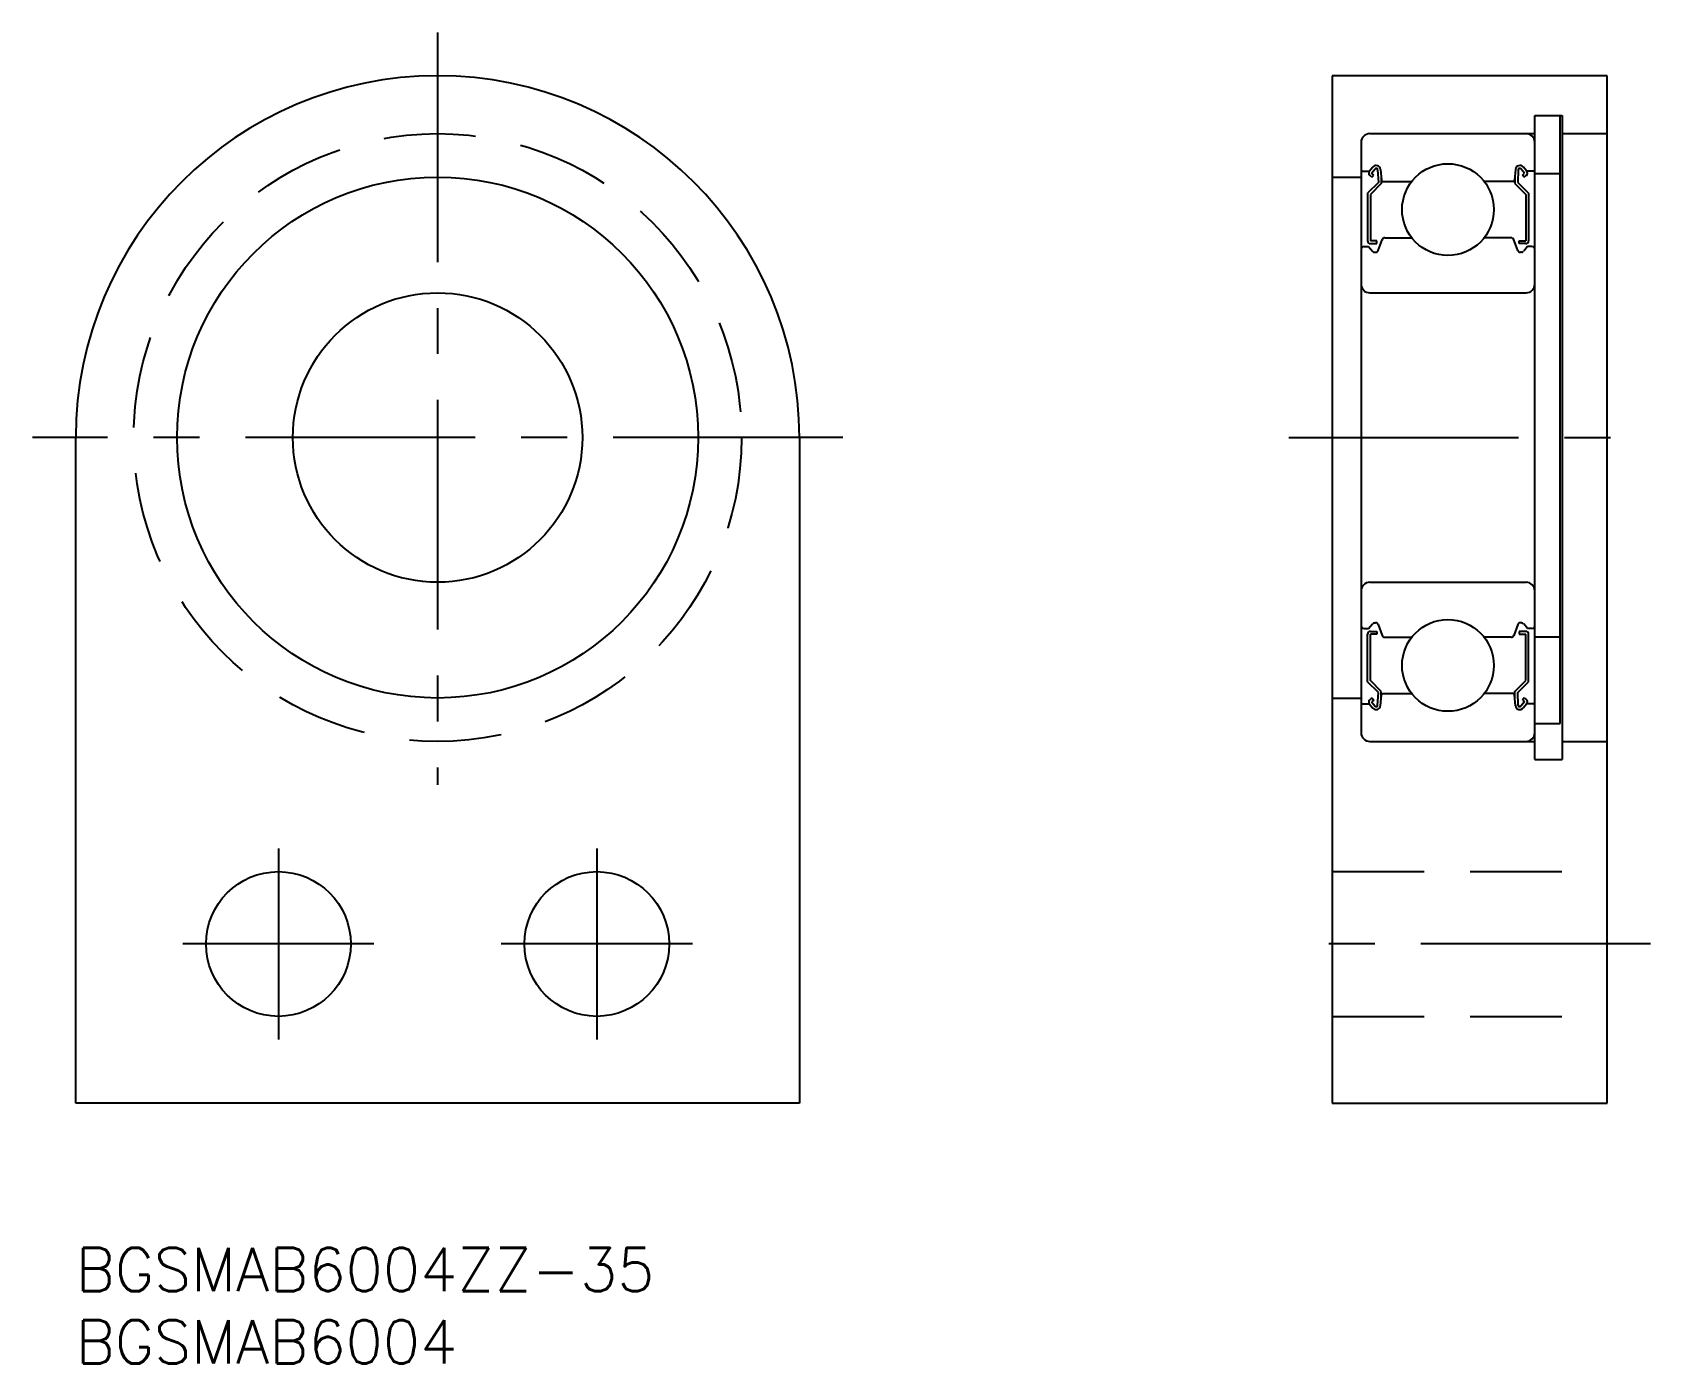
# Model space of a CAD drawing. Extents: x -3 to 109, y -8 to 84.
import ezdxf

# ---------------------------------------------------------------- set-up
doc = ezdxf.new("R2010")
doc.units = 0
doc.header["$LTSCALE"] = 0.5
doc.linetypes.add('CENTER', pattern=[50.8, 31.75, -6.35, 6.35, -6.35])
doc.linetypes.add('DASHED', pattern=[19.05, 12.7, -6.35])
for name, color, linetype in [('MSM_CENTER', 1, 'CENTER'), ('MSM_CONTINUOUS', 7, 'CONTINUOUS'), ('MSM_DASHED', 4, 'DASHED'), ('MSM_PART_NUMBER', 7, 'CONTINUOUS')]:
    doc.layers.add(name, color=color, linetype=linetype)
doc.styles.get("Standard").update_dxf_attribs({"font": 'txt.shx', "height": 3, "bigfont": 'bigfont.shx'})

# ---------------------------------------------------------------- blocks, each defined once
blk = doc.blocks.new('*U6')
at = {"layer": 'MSM_PART_NUMBER'}
blk.add_text('BGSMAB6004ZZ-35', height=3, dxfattribs=at).set_placement((0, -3))
blk = doc.blocks.new('*U7')
at = {"layer": 'MSM_PART_NUMBER'}
blk.add_text('BGSMAB6004', height=3, dxfattribs=at).set_placement((0, -8))

msp = doc.modelspace()

# ---------------------------------------------------------------- linework, layer by layer
at = {"layer": 'MSM_CENTER'}
for p, q in [((25, 84), (25, 32)), ((53, 56), (-3, 56)), ((83.81, 56), (108.81, 56)), ((14, 27.6), (14, 14.4)), ((36, 27.6), (36, 14.4)), ((20.6, 21), (7.4, 21)), ((42.6, 21), (29.4, 21)), ((108.81, 21), (83.81, 21))]:
    msp.add_line(p, q, dxfattribs=at)
at = {"layer": 'MSM_CONTINUOUS'}
for p, q in [((86.81, 81), (86.81, 10)), ((105.81, 81), (86.81, 81)), ((105.81, 10), (105.81, 81)), ((100.81, 33.75), (100.81, 78.25)), ((100.81, 78.25, 0.88), (102.71, 78.25, 0.88)), ((102.56, 36.24, 1.25), (102.56, 78.25, 1.25)), ((102.71, 78.25), (102.71, 33.75)), ((88.81, 76.4), (88.81, 35.6)), ((89.41, 77), (100.81, 77)), ((102.71, 77, 0.88), (105.81, 77, 0.88)), ((86.81, 74), (88.81, 74)), ((88.91, 74.4), (89.37, 74.4)), ((89.37, 74.4), (89.62, 74.7)), ((89.55, 73.99), (89.4, 74.12)), ((89.53, 74.27), (89.78, 74.57)), ((89.68, 74.14), (89.53, 74.27)), ((89.55, 73.99), (89.68, 74.14)), ((89.95, 74.51), (90, 73.63)), ((90.15, 74.53), (90.22, 73.79)), ((90.2, 74.02), (90.2, 73.55)), ((99.47, 74.53), (99.41, 73.79)), ((99.43, 74.02), (99.43, 73.55)), ((99.67, 74.51), (99.63, 73.63)), ((100.1, 74.27), (99.85, 74.57)), ((99.95, 74.14), (100.1, 74.27)), ((100.07, 73.99), (99.95, 74.14)), ((100.25, 74.4), (100, 74.7)), ((100.07, 73.99), (100.23, 74.12)), ((100.71, 74.4), (100.25, 74.4)), ((100.81, 74.25, 0.88), (102.56, 74.25, 0.88)), ((90, 73.63), (89.25, 72.88)), ((89.25, 72.88), (89.25, 69.6)), ((90.2, 73.55), (89.45, 72.8)), ((89.45, 72.8), (89.45, 69.6)), ((90.32, 73.7), (92.31, 73.7)), ((99.31, 73.7), (97.32, 73.7)), ((99.43, 73.55), (100.18, 72.8)), ((99.63, 73.63), (100.38, 72.88)), ((100.18, 72.8), (100.18, 69.6)), ((100.38, 72.88), (100.38, 69.6)), ((89.9, 69.6), (89.45, 69.6)), ((89.45, 69.4), (89.9, 69.4)), ((89.9, 69.4), (89.9, 69.6)), ((89.99, 68.93), (90.26, 69.67)), ((90.45, 69.8), (92.31, 69.8)), ((99.17, 69.8), (97.32, 69.8)), ((99.63, 68.93), (99.36, 69.67)), ((99.73, 69.4), (99.73, 69.6)), ((99.73, 69.6), (100.18, 69.6)), ((100.18, 69.4), (99.73, 69.4)), ((89.01, 69.2), (89.31, 69.2)), ((89.31, 69.2), (89.59, 68.87)), ((89.74, 68.8), (89.81, 68.8)), ((99.88, 68.8), (99.82, 68.8)), ((100.31, 69.2), (100.04, 68.87)), ((100.61, 69.2), (100.31, 69.2)), ((89.41, 66), (100.21, 66)), ((0, 10), (0, 56)), ((50, 56), (50, 10)), ((89.41, 46), (100.21, 46)), ((89.01, 42.8), (89.31, 42.8)), ((89.31, 42.8), (89.59, 43.13)), ((89.45, 42.6), (89.9, 42.6)), ((89.74, 43.2), (89.81, 43.2)), ((89.9, 42.6), (89.9, 42.4)), ((89.99, 43.07), (90.26, 42.33)), ((99.63, 43.07), (99.36, 42.33)), ((99.73, 42.6), (99.73, 42.4)), ((100.18, 42.6), (99.73, 42.6)), ((99.88, 43.2), (99.82, 43.2)), ((100.31, 42.8), (100.04, 43.13)), ((100.61, 42.8), (100.31, 42.8)), ((89.25, 39.12), (89.25, 42.4)), ((89.45, 39.2), (89.45, 42.4)), ((89.9, 42.4), (89.45, 42.4)), ((90.45, 42.2), (92.31, 42.2)), ((99.17, 42.2), (97.32, 42.2)), ((99.73, 42.4), (100.18, 42.4)), ((100.18, 39.2), (100.18, 42.4)), ((100.38, 39.12), (100.38, 42.4)), ((100.81, 42.22, 0.88), (102.56, 42.22, 0.88)), ((90.2, 38.45), (89.45, 39.2)), ((99.43, 38.45), (100.18, 39.2)), ((90, 38.37), (89.25, 39.12)), ((89.95, 37.49), (90, 38.37)), ((90.15, 37.47), (90.22, 38.21)), ((90.2, 37.98), (90.2, 38.45)), ((90.32, 38.3), (92.31, 38.3)), ((99.31, 38.3), (97.32, 38.3)), ((99.47, 37.47), (99.41, 38.21)), ((99.43, 37.98), (99.43, 38.45)), ((99.63, 38.37), (100.38, 39.12)), ((99.67, 37.49), (99.63, 38.37)), ((86.81, 38), (88.81, 38)), ((88.91, 37.6), (89.37, 37.6)), ((89.37, 37.6), (89.62, 37.3)), ((89.55, 38.01), (89.4, 37.88)), ((89.68, 37.86), (89.53, 37.73)), ((89.53, 37.73), (89.78, 37.43)), ((89.55, 38.01), (89.68, 37.86)), ((100.1, 37.73), (99.85, 37.43)), ((100.07, 38.01), (99.95, 37.86)), ((99.95, 37.86), (100.1, 37.73)), ((100.25, 37.6), (100, 37.3)), ((100.07, 38.01), (100.23, 37.88)), ((100.71, 37.6), (100.25, 37.6)), ((100.81, 36.24, 0.88), (102.56, 36.24, 0.88)), ((89.41, 35), (100.81, 35)), ((92.31, 35), (92.31, 35)), ((102.71, 35, 0.88), (105.81, 35, 0.88)), ((100.81, 33.75, 0.88), (102.71, 33.75, 0.88)), ((50, 10), (0, 10)), ((86.81, 10), (105.81, 10))]:
    msp.add_line(p, q, dxfattribs=at)
for centre, radius in [((94.81, 71.75), 3.17), ((25, 56), 18), ((25, 56), 10), ((94.81, 40.25), 3.17), ((14, 21), 5), ((36, 21), 5)]:
    msp.add_circle(centre, radius, dxfattribs=at)
for centre, radius, start, end in [((25, 56), 25, 0, 180), ((89.41, 76.4), 0.6, 90, 180), ((100.21, 76.4), 0.6, 0, 90), ((88.91, 74.5), 0.1, 180, 270), ((89.53, 74.27), 0.2, 140.002, 230.0826), ((89.85, 74.5), 0.3, 4.9967, 140.002), ((89.85, 74.5), 0.1, 2.8198, 140.0002), ((99.77, 74.5), 0.3, 39.998, 175.0033), ((99.77, 74.5), 0.1, 39.9998, 177.1802), ((100.1, 74.27), 0.2, 309.9174, 39.998), ((100.71, 74.5), 0.1, 270, 0), ((90.32, 73.8), 0.1, 184.9967, 270), ((99.31, 73.8), 0.1, 270, 355.0033), ((89.45, 69.6), 0.2, 180, 270), ((90.45, 69.6), 0.2, 90, 159.9914), ((99.17, 69.6), 0.2, 20.0086, 90), ((100.18, 69.6), 0.2, 270, 0), ((89.01, 69), 0.2, 90, 180), ((89.74, 69), 0.2, 219.9945, 270), ((89.81, 69), 0.2, 270, 339.9914), ((99.82, 69), 0.2, 200.0086, 270), ((99.88, 69), 0.2, 270, 320.0055), ((100.61, 69), 0.2, 0, 90), ((89.41, 66.6), 0.6, 180, 270), ((100.21, 66.6), 0.6, 270, 0), ((89.41, 45.4), 0.6, 90, 180), ((100.21, 45.4), 0.6, 0, 90), ((89.01, 43), 0.2, 180, 270), ((89.45, 42.4), 0.2, 90, 180), ((89.74, 43), 0.2, 90, 140.0055), ((89.81, 43), 0.2, 20.0086, 90), ((99.82, 43), 0.2, 90, 159.9914), ((99.88, 43), 0.2, 39.9945, 90), ((100.18, 42.4), 0.2, 0, 90), ((100.61, 43), 0.2, 270, 0), ((90.45, 42.4), 0.2, 200.0086, 270), ((99.17, 42.4), 0.2, 270, 339.9914), ((90.32, 38.2), 0.1, 90, 175.0033), ((99.31, 38.2), 0.1, 4.9967, 90), ((88.91, 37.5), 0.1, 90, 180), ((89.53, 37.73), 0.2, 129.9174, 219.998), ((89.85, 37.5), 0.3, 219.998, 355.0033), ((89.85, 37.5), 0.1, 219.9998, 357.1802), ((99.77, 37.5), 0.3, 184.9967, 320.002), ((99.77, 37.5), 0.1, 182.8198, 320.0002), ((100.1, 37.73), 0.2, 320.002, 50.0826), ((100.71, 37.5), 0.1, 0, 90), ((89.41, 35.6), 0.6, 180, 270), ((100.21, 35.6), 0.6, 270, 0)]:
    msp.add_arc(centre, radius, start, end, dxfattribs=at)
at = {"layer": 'MSM_DASHED'}
for p, q in [((86.81, 26), (105.81, 26)), ((86.81, 16), (105.81, 16))]:
    msp.add_line(p, q, dxfattribs=at)
msp.add_circle((25, 56), 21, dxfattribs=at)

# ---------------------------------------------------------------- block references
at = {"layer": 'MSM_CONTINUOUS'}
for name in ['*U6', '*U7']:
    msp.add_blockref(name, (0, 0), dxfattribs=at)

doc.saveas('drawing.dxf')
